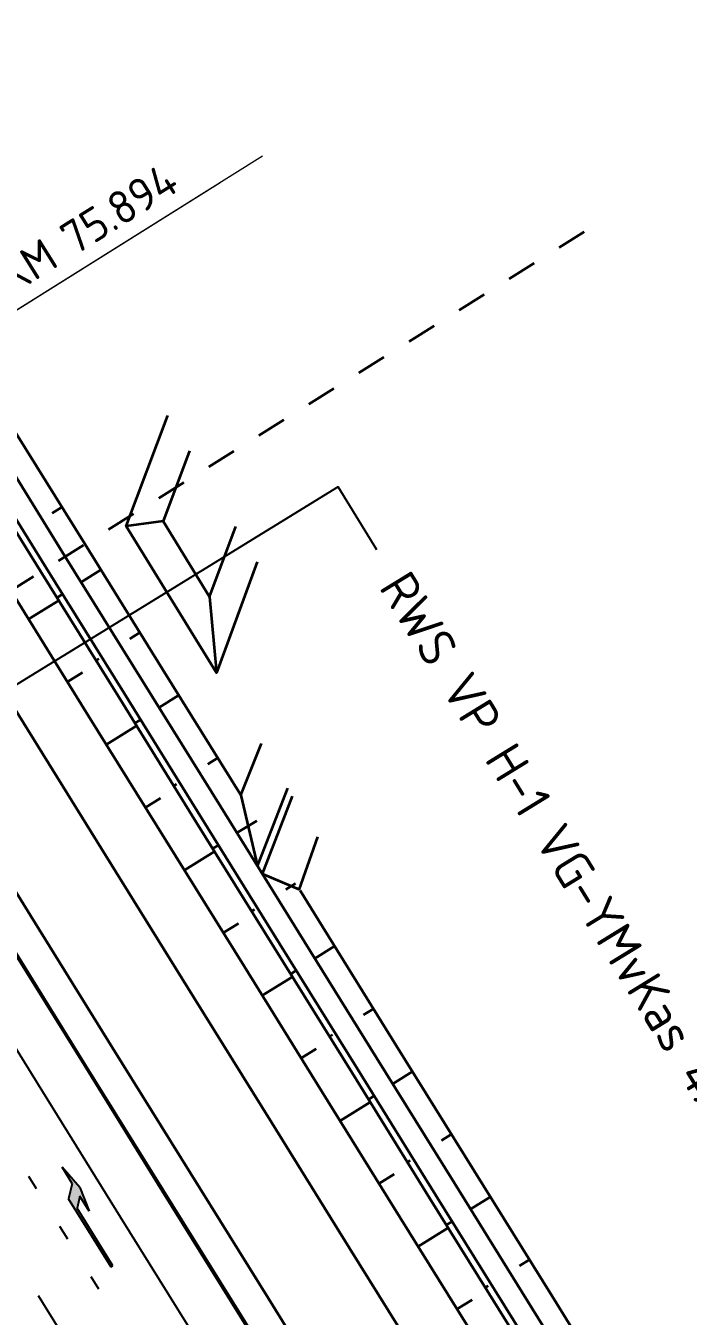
# Model space of a CAD drawing. Header units: metres. Extents: x 134219 to 139080, y 438661 to 444352.
# Drawn here: x 136218.6 to 136263.5, y 441933.7 to 442021.1 of the extents above; entities that cross this region are included whole.
import ezdxf
from ezdxf.enums import TextEntityAlignment as Align

# ---------------------------------------------------------------- set-up
doc = ezdxf.new("R2010")
doc.units = ezdxf.units.M
for name, pattern in [('13strp', [4, 1, -3]), ('39strp', [12, 3, -9]), ('XX-FASEGRENS', [4, 2, -2])]:
    doc.linetypes.add(name, pattern=pattern)
for name, color, linetype, lineweight in [('N-WE-AM-AANPIJLING-G', 7, 'Continuous', 18), ('N-WE-KG-FASEGRENS-G', 7, 'XX-FASEGRENS', 35), ('N-WE-KL-ET_LS_OV_KABEL-T25', 7, 'Continuous', 25), ('Utd-ondergr-nw', 8, '13strp', 35)]:
    doc.layers.add(name, color=color, linetype=linetype, lineweight=lineweight)
doc.layers.add('N-WE-KL-ET_LS_OV_ARMATUUR-T25', color=2, linetype='Continuous')
doc.layers.add('Utd-weg-nw', color=8, linetype='Continuous')
doc.styles.add('ISO18', font='NLCS-ISO.ttf')
doc.styles.add('ISO25', font='NLCS-ISO.ttf')
doc.styles.add('NLCS_25', font='NLCS-ISO.ttf', dxfattribs={"height": 2.5})
doc.dimstyles.new('UTD', dxfattribs={"dimtxt": 1.8, "dimasz": 1.8, "dimexe": 0, "dimexo": 0, "dimgap": 0.5, "dimtad": 1, "dimdec": 1, "dimzin": 1, "dimdsep": 46, "dimtxsty": 'ISO18', "dimcen": 2.5, "dimclrd": 256, "dimclre": 256, "dimclrt": 1, "dimadec": 0, "dimazin": 0, "dimtfac": 1, "dimtdec": 1, "dimtmove": 0, "dimatfit": 3, "dimfxl": 0, "dimlwd": -1, "dimlwe": -1, "dimarcsym": 0})

# ---------------------------------------------------------------- blocks, each defined once
blk = doc.blocks.new('SAL-AM_KILOMETRERING-SO (1)')
blk.add_lwpolyline([(10, 0), (19, 0), (37, 0)])
at = {"style": 'ISO25'}
blk.add_text('KM', height=2.25, dxfattribs=at).set_placement((21, 1))
blk.add_attdef('KM', (26, 1), '', height=2.25, dxfattribs=at)
blk = doc.blocks.new('Dwm A2 aanvulling$0$pijlre_750')
blk.add_hatch(color=256).paths.add_polyline_path([(5.196, -0.375), (4, -0.375), (5.7, -0.675), (7.5, -0.375), (6.2, -0.375), (5.45, 0.375), (0, 0.375), (0, 0.225), (4.596, 0.225)])
for p, q in [((0, 0.375), (5.45, 0.375)), ((0, 0.375), (0, 0.225)), ((0, 0.225), (4.596, 0.225)), ((5.196, -0.375), (4.596, 0.225)), ((6.2, -0.375), (5.45, 0.375)), ((4, -0.375), (5.196, -0.375)), ((5.7, -0.675), (4, -0.375)), ((5.7, -0.675), (7.5, -0.375)), ((6.2, -0.375), (7.5, -0.375))]:
    blk.add_line(p, q)

msp = doc.modelspace()

# ---------------------------------------------------------------- linework, layer by layer
at = {"layer": 'N-WE-KG-FASEGRENS-G'}
msp.add_line((136256.464, 442007.114), (136108.789, 441914.701), dxfattribs=at)
at = {"layer": 'N-WE-KL-ET_LS_OV_KABEL-T25'}
for p, q in [((136239.789, 441989.852), (136189.782, 441959.087)), ((136242.409, 441985.593), (136239.789, 441989.852))]:
    msp.add_line(p, q, dxfattribs=at)
at = {"layer": 'Utd-ondergr-nw', "linetype": 'Continuous', "flags": 128}
for points in [[(136177.051, 442028.318), (136182.326, 442019.822), (136187.601, 442011.326), (136192.876, 442002.831), (136198.151, 441994.335), (136203.426, 441985.84), (136208.701, 441977.344), (136213.976, 441968.849), (136219.251, 441960.353), (136224.526, 441951.857), (136229.801, 441943.362), (136235.076, 441934.866), (136240.351, 441926.371), (136245.626, 441917.875), (136250.901, 441909.379), (136256.175, 441900.884), (136261.45, 441892.388), (136266.725, 441883.893)], [(136194.921, 442027.642), (136200.196, 442019.147), (136205.471, 442010.651), (136210.746, 442002.155), (136216.021, 441993.66), (136221.296, 441985.164), (136226.571, 441976.669), (136231.846, 441968.173), (136237.121, 441959.677), (136242.396, 441951.182), (136247.67, 441942.686), (136252.945, 441934.191), (136258.22, 441925.695), (136263.495, 441917.2), (136268.77, 441908.704)], [(136175.14, 442027.131), (136180.415, 442018.635), (136185.69, 442010.14), (136190.965, 442001.644), (136196.24, 441993.148), (136201.515, 441984.653), (136206.79, 441976.157), (136212.064, 441967.662), (136217.339, 441959.166), (136222.614, 441950.67), (136227.889, 441942.175), (136233.164, 441933.679), (136238.439, 441925.184), (136243.714, 441916.688), (136248.989, 441908.193), (136254.264, 441899.697), (136259.539, 441891.201), (136264.814, 441882.706)], [(136175.199, 442027.168), (136180.474, 442018.672), (136185.749, 442010.177), (136191.024, 442001.681), (136196.299, 441993.185), (136201.574, 441984.69), (136206.849, 441976.194), (136212.124, 441967.699), (136217.399, 441959.203), (136222.674, 441950.707), (136227.949, 441942.212), (136233.224, 441933.716), (136238.499, 441925.221), (136243.774, 441916.725), (136249.048, 441908.229), (136254.323, 441899.734), (136259.598, 441891.238), (136264.873, 441882.743)], [(136193.265, 442026.614), (136198.539, 442018.118), (136203.814, 442009.622), (136209.089, 442001.127), (136214.364, 441992.631), (136219.639, 441984.136), (136224.914, 441975.64), (136230.189, 441967.144), (136235.464, 441958.649), (136240.739, 441950.153), (136246.014, 441941.658), (136251.289, 441933.162), (136256.564, 441924.667), (136261.839, 441916.171), (136267.114, 441907.675)], [(136193.647, 442026.851), (136198.922, 442018.355), (136204.197, 442009.86), (136209.472, 442001.364), (136214.747, 441992.869), (136220.021, 441984.373), (136225.296, 441975.877), (136230.571, 441967.382), (136235.846, 441958.886), (136241.121, 441950.391), (136246.396, 441941.895), (136251.671, 441933.399), (136256.946, 441924.904), (136262.221, 441916.408), (136267.496, 441907.913)], [(136191.226, 442025.348), (136196.501, 442016.852), (136201.775, 442008.356), (136207.05, 441999.861), (136212.325, 441991.365), (136217.6, 441982.87), (136222.875, 441974.374), (136228.15, 441965.878), (136233.425, 441957.383), (136238.7, 441948.887), (136243.975, 441940.392), (136249.25, 441931.896), (136254.525, 441923.401), (136259.8, 441914.905), (136265.075, 441906.409)], [(136187.827, 442023.238), (136193.102, 442014.742), (136198.377, 442006.246), (136203.652, 441997.751), (136208.927, 441989.255), (136214.202, 441980.76), (136219.477, 441972.264), (136224.752, 441963.769), (136230.027, 441955.273), (136235.302, 441946.777), (136240.577, 441938.282), (136245.852, 441929.786), (136251.127, 441921.291), (136256.401, 441912.795), (136261.676, 441904.299), (136266.951, 441895.804)], [(136206.734, 442011.603), (136206.809, 442011.482), (136212.084, 442002.986), (136217.359, 441994.491), (136222.634, 441985.995), (136227.909, 441977.499), (136233.184, 441969.004), (136233.205, 441968.969)], [(136220.424, 441988.061), (136221.093, 441988.477)], [(136222.392, 441983.398), (136223.73, 441984.229)], [(136220.872, 441982.149), (136218.834, 441980.883)], [(136221.137, 441982.577), (136220.755, 441982.339)], [(136225.699, 441979.566), (136226.368, 441979.981)], [(136223.583, 441978.21), (136223.392, 441978.091)], [(136222.49, 441977.269), (136221.471, 441976.636)], [(136227.667, 441974.902), (136229.005, 441975.733)], [(136226.412, 441974.081), (136226.03, 441973.844)], [(136226.147, 441973.654), (136224.108, 441972.388)], [(136230.974, 441971.07), (136231.643, 441971.485)], [(136228.858, 441969.714), (136228.667, 441969.596)], [(136227.765, 441968.773), (136226.746, 441968.14)], [(136232.942, 441966.407), (136234.28, 441967.238)], [(136231.422, 441965.158), (136229.383, 441963.892)], [(136231.687, 441965.585), (136231.305, 441965.348)], [(136236.249, 441962.574), (136236.918, 441962.99)], [(136237.221, 441962.502), (136238.459, 441960.508), (136243.734, 441952.013), (136249.008, 441943.517), (136254.283, 441935.021), (136259.558, 441926.526), (136264.833, 441918.03), (136265.369, 441917.168)], [(136234.133, 441961.219), (136233.942, 441961.1)], [(136233.04, 441960.277), (136232.021, 441959.644)], [(136238.217, 441957.911), (136239.555, 441958.742)], [(136236.697, 441956.663), (136234.658, 441955.397)], [(136236.962, 441957.09), (136236.579, 441956.852)], [(136241.524, 441954.079), (136242.193, 441954.494)], [(136239.408, 441952.723), (136239.217, 441952.605)], [(136238.315, 441951.782), (136237.296, 441951.149)], [(136243.492, 441949.416), (136244.83, 441950.246)], [(136242.237, 441948.594), (136241.854, 441948.357)], [(136241.972, 441948.167), (136239.933, 441946.901)], [(136246.799, 441945.583), (136247.468, 441945.999)], [(136244.683, 441944.228), (136244.492, 441944.109)], [(136243.59, 441943.286), (136242.571, 441942.653)], [(136248.767, 441940.92), (136250.105, 441941.751)], [(136247.512, 441940.099), (136247.129, 441939.861)], [(136247.247, 441939.671), (136245.208, 441938.405)], [(136252.074, 441937.088), (136252.743, 441937.503)], [(136249.958, 441935.732), (136249.767, 441935.613)], [(136248.865, 441934.791), (136247.846, 441934.158)]]:
    msp.add_lwpolyline(points, dxfattribs=at)
at = {"layer": 'Utd-ondergr-nw', "linetype": 'Continuous'}
for points in [[(136234.319, 441984.767), (136231.566, 441977.255), (136225.437, 441987.198), (136228.252, 441994.687)], [(136229.719, 441992.288), (136227.943, 441987.517), (136231.091, 441982.409), (136232.858, 441987.156)], [(136227.943, 441987.517), (136225.437, 441987.198)], [(136231.091, 441982.409), (136231.566, 441977.255)], [(136233.205, 441968.969), (136234.599, 441972.46)], [(136233.205, 441968.969), (136234.334, 441964.166)], [(136234.334, 441964.166), (136236.392, 441969.437)], [(136234.663, 441963.635), (136236.715, 441968.889)], [(136237.166, 441962.557), (136238.412, 441966.143)], [(136234.663, 441963.635), (136237.173, 441962.578)]]:
    msp.add_lwpolyline(points, dxfattribs=at)
at = {"layer": 'Utd-weg-nw', "linetype": '13strp', "flags": 128}
msp.add_lwpolyline([(136134.427, 442079.1), (136137.395, 442074.32), (136142.67, 442065.824), (136147.945, 442057.328), (136153.22, 442048.833), (136158.494, 442040.337), (136163.769, 442031.842), (136169.044, 442023.346), (136174.319, 442014.85), (136179.594, 442006.355), (136184.869, 441997.859), (136190.144, 441989.364), (136195.419, 441980.868), (136200.694, 441972.372), (136205.969, 441963.877), (136211.244, 441955.381), (136216.519, 441946.886), (136221.794, 441938.39), (136227.069, 441929.895), (136232.344, 441921.399), (136237.618, 441912.903), (136242.893, 441904.408), (136248.168, 441895.912), (136253.443, 441887.417), (136258.718, 441878.921), (136263.993, 441870.425), (136269.268, 441861.93), (136274.543, 441853.434), (136279.818, 441844.939), (136285.093, 441836.443), (136290.368, 441827.947), (136295.643, 441819.452), (136300.918, 441810.956), (136306.193, 441802.461), (136311.468, 441793.965), (136316.743, 441785.469), (136322.017, 441776.974), (136327.292, 441768.478), (136332.567, 441759.983), (136337.842, 441751.487), (136343.117, 441742.992), (136348.392, 441734.496), (136353.667, 441726), (136358.942, 441717.505), (136364.217, 441709.009), (136369.492, 441700.514), (136374.767, 441692.018), (136380.042, 441683.522), (136385.317, 441675.027), (136390.592, 441666.531), (136395.867, 441658.036), (136401.141, 441649.54), (136406.416, 441641.044), (136411.691, 441632.549), (136416.966, 441624.053), (136422.241, 441615.558), (136427.516, 441607.062), (136432.791, 441598.567)], dxfattribs=at)
at = {"layer": 'Utd-weg-nw', "linetype": '39strp', "flags": 128}
msp.add_lwpolyline([(136130.854, 442077.793), (136134.23, 442072.355), (136139.505, 442063.859), (136144.78, 442055.363), (136150.055, 442046.868), (136155.33, 442038.372), (136160.605, 442029.877), (136165.88, 442021.381), (136171.155, 442012.886), (136176.43, 442004.39), (136181.705, 441995.894), (136186.979, 441987.399), (136192.254, 441978.903), (136197.529, 441970.408), (136202.804, 441961.912), (136208.079, 441953.416), (136213.354, 441944.921), (136218.629, 441936.425), (136223.904, 441927.93), (136229.179, 441919.434), (136234.454, 441910.938), (136239.729, 441902.443), (136245.004, 441893.947), (136250.279, 441885.452), (136255.554, 441876.956), (136260.829, 441868.46), (136266.103, 441859.965), (136271.378, 441851.469), (136276.653, 441842.974), (136281.928, 441834.478), (136287.203, 441825.983), (136292.478, 441817.487), (136297.753, 441808.991), (136303.028, 441800.496), (136308.303, 441792), (136313.578, 441783.505), (136318.853, 441775.009), (136324.128, 441766.513), (136329.403, 441758.018), (136334.678, 441749.522), (136339.953, 441741.027), (136345.228, 441732.531), (136350.502, 441724.035), (136355.777, 441715.54), (136361.052, 441707.044), (136366.327, 441698.549), (136371.602, 441690.053), (136376.877, 441681.557), (136382.152, 441673.062), (136387.427, 441664.566), (136392.702, 441656.071), (136397.977, 441647.575), (136403.252, 441639.08), (136408.527, 441630.584), (136413.802, 441622.088), (136419.077, 441613.593), (136424.352, 441605.097), (136429.626, 441596.602)], dxfattribs=at)
at = {"layer": 'Utd-weg-nw', "linetype": 'Continuous', "flags": 128}
msp.add_lwpolyline([(136172.294, 442025.364), (136177.569, 442016.868), (136182.844, 442008.373), (136188.119, 441999.877), (136193.394, 441991.381), (136198.669, 441982.886), (136203.944, 441974.39), (136209.218, 441965.895), (136214.493, 441957.399), (136219.768, 441948.903), (136225.043, 441940.408), (136230.318, 441931.912), (136235.593, 441923.417), (136240.868, 441914.921), (136246.143, 441906.425), (136251.418, 441897.93), (136256.693, 441889.434), (136261.968, 441880.939), (136267.243, 441872.443)], dxfattribs=at)

# ---------------------------------------------------------------- block references
at = {"layer": 'N-WE-AM-AANPIJLING-G'}
ref = msp.add_blockref('SAL-AM_KILOMETRERING-SO (1)', (136200.442, 441990.84), dxfattribs=dict(at, rotation=32.03792881487949))
ref.add_attrib('KM', '75.894', (136221.951, 442005.481), dxfattribs={"layer": 'N-WE-KL-ET_LS_OV_ARMATUUR-T25', "height": 2.25, "rotation": 32.03793, "style": 'ISO25'})
at = {"layer": 'Utd-weg-nw', "linetype": 'Continuous', "rotation": 121.8350477341934}
msp.add_blockref('Dwm A2 aanvulling$0$pijlre_750', (136224.735, 441937.2), dxfattribs=at)

# ---------------------------------------------------------------- texts
at = {"layer": 'N-WE-KL-ET_LS_OV_KABEL-T25', "style": 'NLCS_25'}
msp.add_text('RWS VP H-1 VG-YMvKas 4x16mm² (OV)', height=2.5, rotation=301.60077, dxfattribs=at).set_placement((136243.567, 441983.711), align=Align.MIDDLE_LEFT)

# ---------------------------------------------------------------- leaders
at = {"layer": 'N-WE-AM-AANPIJLING-G'}
msp.add_leader([(136208.919, 441996.145), (136234.672, 442012.262)], dimstyle='UTD', override={"dimasz": 3.5, "dimfxl": 0}, dxfattribs=at)

doc.saveas('drawing.dxf')
